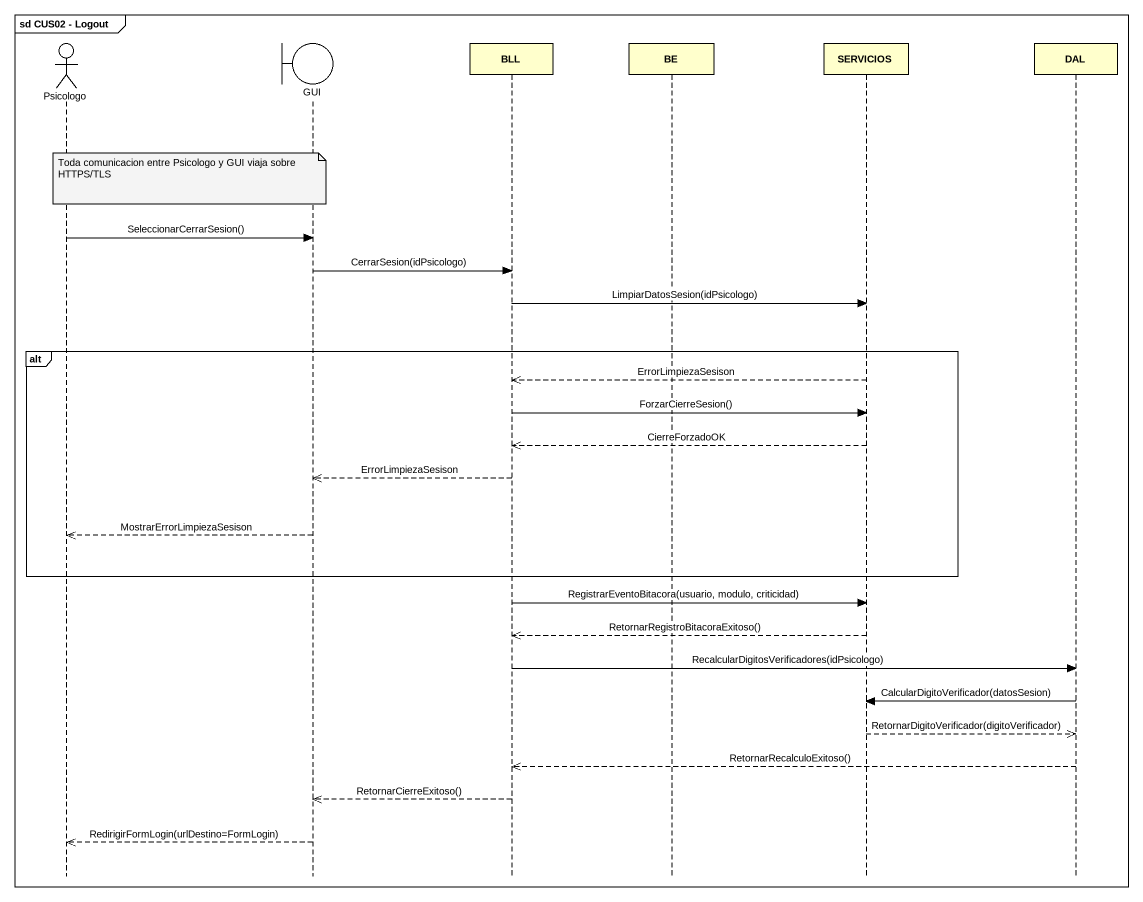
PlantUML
@startuml
mainframe sd CUS02 - Logout
hide footbox
actor Psicologo
boundary GUI
participant BLL
participant BE
participant SERVICIOS
participant DAL

note over Psicologo : Toda comunicacion entre Psicologo y GUI viaja sobre HTTPS/TLS
Psicologo -> GUI : SeleccionarCerrarSesion()
GUI -> BLL : CerrarSesion(idPsicologo)
BLL -> SERVICIOS : LimpiarDatosSesion(idPsicologo)
alt
  SERVICIOS -->> BLL : ErrorLimpiezaSesison
  BLL -> SERVICIOS : ForzarCierreSesion()
  SERVICIOS -->> BLL : CierreForzadoOK
  BLL -->> GUI : ErrorLimpiezaSesison
  GUI -->> Psicologo : MostrarErrorLimpiezaSesison
end
BLL -> SERVICIOS : RegistrarEventoBitacora(usuario, modulo, criticidad)
SERVICIOS -->> BLL : RetornarRegistroBitacoraExitoso()
BLL -> DAL : RecalcularDigitosVerificadores(idPsicologo)
DAL -> SERVICIOS : CalcularDigitoVerificador(datosSesion)
SERVICIOS -->> DAL : RetornarDigitoVerificador(digitoVerificador)
DAL -->> BLL : RetornarRecalculoExitoso()
BLL -->> GUI : RetornarCierreExitoso()
GUI -->> Psicologo : RedirigirFormLogin(urlDestino=FormLogin)
@enduml
